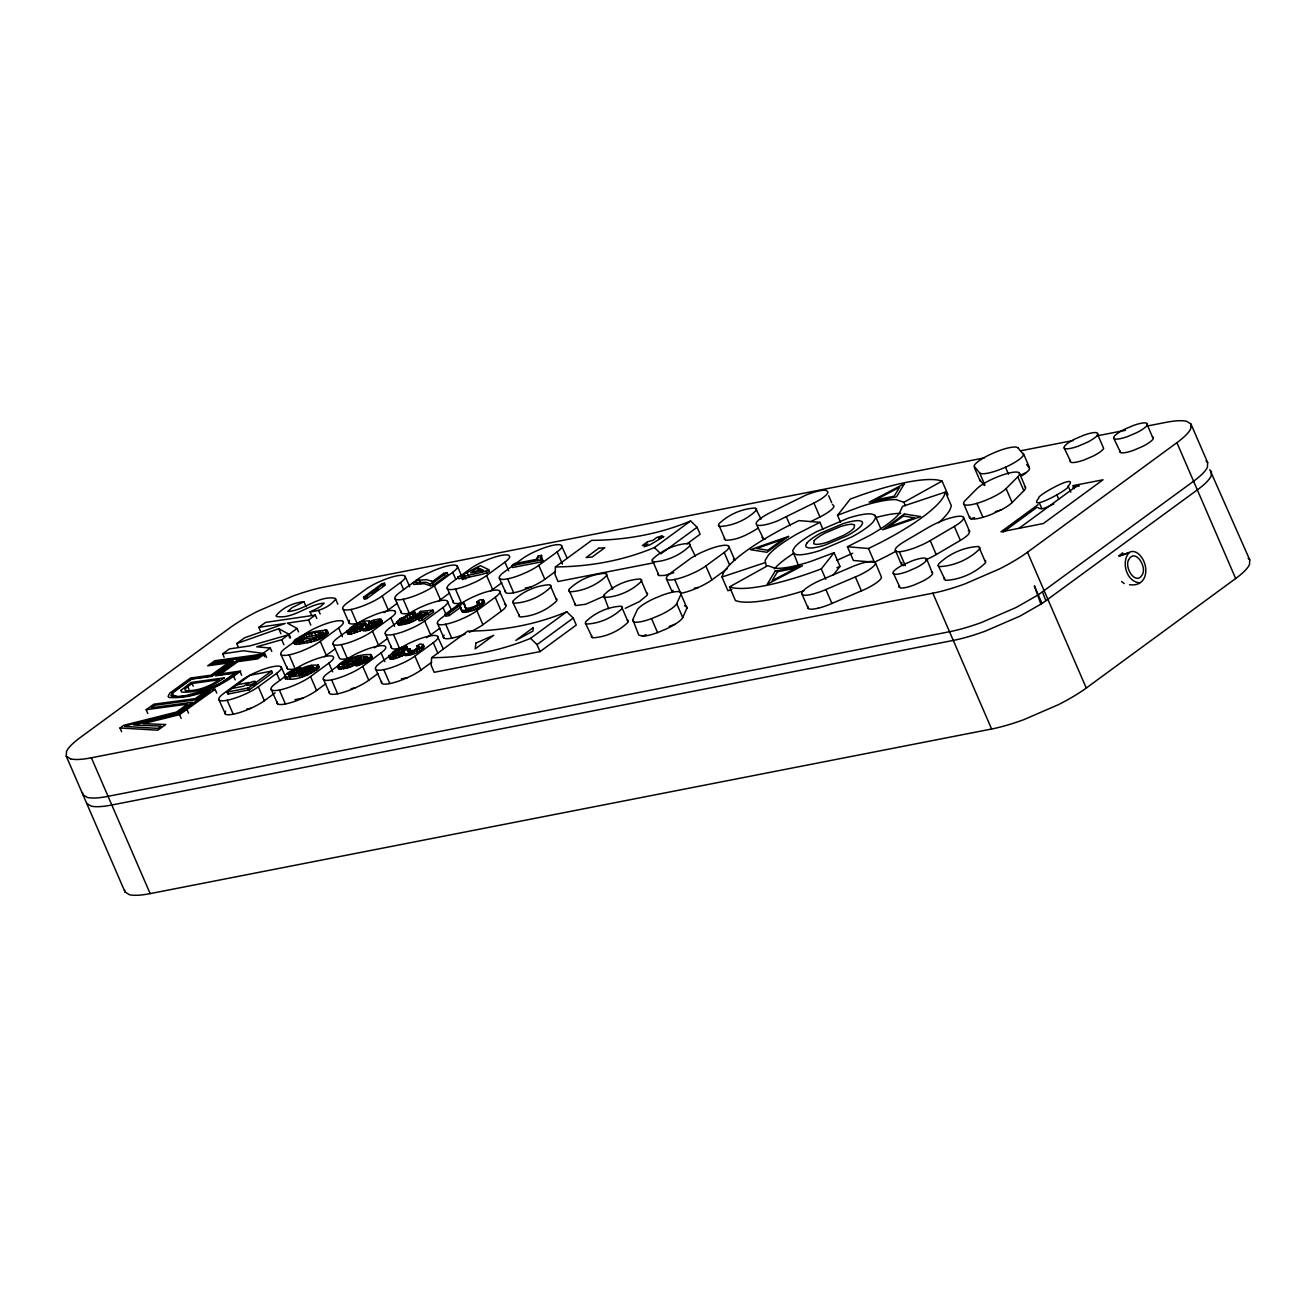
<?xml version="1.0" encoding="UTF-8"?>
<svg xmlns="http://www.w3.org/2000/svg" width="1316" height="1316" viewBox="0 0 1316 1316"><rect width="100%" height="100%" fill="white"/><g stroke="black" fill="none" stroke-linecap="round" stroke-linejoin="round"><path stroke-width="1.5" d="M388.714 656.684L395.688 656.322L404.127 652.555L404.933 654.414C379.732 667.722 389.799 647.719 406.759 646.37L407.565 648.229L405.262 650.17L397.087 653.328L393.616 656.207M389.52 658.543L389.997 657.145M369.368 621.103L368.743 622.929C371.869 618.767 387.513 617.171 379.617 624.475C375.767 626.91 365.19 633.424 363.232 629.426C332.915 643.672 353.313 618.833 369.368 621.103L370.388 623.636M347.572 633.67L347.26 630.43M300.541 667.557C296.133 669.992 279.337 677.345 295.722 674.763L295.277 673.628C302.647 662.655 335.728 661.422 307.763 674.779C285.062 685.291 274.057 675.009 300.541 667.557L301.348 669.416M980.058 480.044L984.352 485.538M381.41 619.589C378.728 624.179 364.894 631.548 362.426 627.567L353.593 631.433L346.766 631.812M686.936 543.919L700.112 534.247L697.102 527.272L690.62 520.971A460.765 320.89 53.8 0 1 591.69 540.35L555.434 566.9L555.007 574.549L558.033 581.524L653.888 562.771M540.843 557.688L541.55 555.368L538.162 556.043L536.846 559.267L514.54 563.626L511.776 565.666L512.582 567.525L541.205 561.916L542.998 560.616L540.843 557.688L542.998 560.616M541.55 555.368L542.093 560.271M298.354 642.06C297.12 634.657 320.791 629.344 324.213 634.328M766.34 566.16L765.09 560.55L768.363 555.138A73.828 16.483 -23.4 0 1 797.825 533.556L819.95 522.337L822.911 529.213M512.829 602.383L513.026 600.968C522.534 591.493 536.533 585.258 549.956 584.748L556.832 600.721C547.324 610.213 533.325 616.447 519.902 616.957L512.829 602.383L513.947 603.205C527.371 602.695 541.37 596.461 550.878 586.985L551.075 585.571M518.784 616.118L518.981 614.72M604.801 595.835L585.686 604.241L575.701 605.541L568.841 589.552C578.333 580.06 592.348 573.825 605.771 573.332L612.631 589.305M574.599 604.702L574.796 603.304M585.439 623.241L585.636 621.892C594.816 612.713 608.37 606.692 621.349 606.199L628.176 622.106C618.997 631.269 605.459 637.306 592.463 637.799L585.439 623.241L586.525 624.047C599.504 623.554 613.042 617.533 622.238 608.354L622.419 607.005M591.394 636.993L591.575 635.628M608.666 608.634L603.649 595.21C613.141 585.719 627.156 579.484 640.579 578.974L647.439 594.964L639.609 601.494L625.281 608.305M606.873 574.154L606.692 575.553C597.184 585.044 583.185 591.279 569.762 591.789L568.644 590.95M641.698 579.813L641.501 581.211C631.993 590.703 617.994 596.938 604.57 597.448L603.452 596.609M673.776 572.756L664.745 575.405L659.003 575.635L652.144 559.662C661.652 550.17 675.651 543.936 689.074 543.426L695.391 556.29M657.901 574.812L658.099 573.398M690.193 544.265L689.995 545.663C680.487 555.155 666.488 561.389 653.065 561.899L651.946 561.06M758.18 528.094C748.376 534.23 737.24 540.366 725.396 540.218L718.536 524.245C728.028 514.753 742.043 508.519 755.466 508.009L761.043 519.162M724.293 539.395L724.474 537.997M756.568 508.848L756.387 510.246C746.879 519.738 732.88 525.972 719.457 526.482L718.339 525.643M938.226 565.699L938.44 564.169C948.803 553.822 964.069 547.028 978.693 546.485L985.651 562.656C975.288 573.003 960.022 579.797 945.382 580.356L938.226 565.699L939.443 566.604C954.084 566.045 969.349 559.251 979.696 548.92L979.91 547.39M944.181 579.451L944.394 577.921M1038.011 507.565C1041.581 511.266 1049.543 505.443 1053.902 503.962M1064.134 447.884L1064.315 446.667A17.881 3.997 -23.4 0 1 1075.156 438.886L1083.89 435.168A18.835 4.211 -23.4 0 1 1096.935 432.75L1103.68 448.46A17.881 3.997 -23.4 0 1 1092.839 456.224L1084.104 459.958A18.835 4.211 -23.4 0 1 1071.076 462.377L1064.134 447.884L1065.121 448.624A18.835 4.211 -23.4 0 0 1078.149 446.206L1086.901 442.489A17.881 3.997 -23.4 0 0 1097.741 434.708L1097.906 433.49M1070.089 461.636L1070.27 460.403M1074.169 488.746L1073.165 487.496M1113.698 438.195L1113.862 436.961A17.881 3.997 -23.4 0 1 1124.703 429.197L1133.438 425.463A18.835 4.211 -23.4 0 1 1146.483 423.061L1153.244 438.771A17.881 3.997 -23.4 0 1 1142.403 446.535L1133.668 450.269A18.835 4.211 -23.4 0 1 1120.623 452.671L1113.698 438.195L1114.668 438.935A18.835 4.211 -23.4 0 0 1127.713 436.517L1136.448 432.783A17.881 3.997 -23.4 0 0 1147.289 425.019L1147.453 423.801M1119.653 451.947L1119.817 450.714M323.407 632.47L314.557 637.553L297.548 640.201M483.465 599.849C485.226 607.926 469.055 612.976 462.179 611.726L460.32 607.449L449.266 615.559L445.894 616.217L445.088 614.358L448.46 613.7L459.514 605.59L461.373 609.867C465.354 613.634 492.036 599.866 479.863 599.833L476.639 601.988L477.445 603.847L479.534 603.6L478.728 601.741L476.639 601.988M404.127 652.555C405.756 657.276 429.575 645.366 420.199 643.902L416.794 646.041L417.6 647.9L419.36 647.834L418.554 645.975L416.794 646.041M404.933 654.414C407.976 657.326 426.071 651.272 423.094 644.133M355.419 664.218L367.592 657.062L360.337 656.964L360.749 658.197C354.761 663.675 345.845 667.705 337.719 666.817L337.653 666.077C346.898 653.575 396.067 648.804 355.419 664.218L356.225 666.077L366.835 661.866L372.115 657.819L371.326 654.628M337.719 666.817L338.525 668.692C346.651 669.564 355.567 665.534 361.555 660.056L360.897 657.441M293.468 641.846C301.496 633.062 315.396 630.792 326.812 630.167C330.382 640.76 301.792 643.787 294.883 644.363L293.468 641.846L294.077 642.504C305.493 641.863 319.36 639.56 327.404 630.808M294.274 643.705L294.85 642.619M632.799 619.589L633.243 621.678A24.593 5.494 -23.4 0 0 651.535 618.635L660.188 615.033A23.441 5.231 -23.4 0 0 676.72 603.6L680.997 594.223L680.553 592.151A24.593 5.494 -23.4 0 0 662.261 595.194L653.624 598.78A23.441 5.231 -23.4 0 0 637.076 610.213L632.799 619.589L638.754 635.085L642.998 636.171A24.642 5.494 -23.4 0 0 657.572 632.585L666.225 628.982A23.589 5.264 -23.4 0 0 674.039 624.87L676.243 623.488A23.408 5.231 -23.4 0 0 682.741 617.566L687.265 607.334L684.452 605.541M365.799 625.988L366.226 626.942L371.967 625.38L377.264 621.53L368.743 623.817L365.799 625.988L366.605 627.847M731.811 589.453L727.913 590.752L721.958 577.017L723.29 573.299M847.438 546.749L869.563 535.53A73.828 16.483 -23.4 0 0 899.009 513.947L902.529 506.38L945.414 492.085L944.098 495.787A114.196 25.497 -23.4 0 1 879.894 542.866L868.494 548.509L847.438 546.749L853.393 560.501L874.449 562.245L885.832 556.602A114.196 25.497 -23.4 0 0 896.229 551.091M428.128 614.276L427.322 612.417L420.873 613.026L421.679 614.885C416.152 621.267 406.414 625.166 398.057 624.606L396.922 622.172L399.702 619.079L414.902 612.22L415.708 614.079L413.109 616.151L402.022 621.645L401.216 619.787L402.581 618.52L414.902 612.22M398.024 623.241L398.057 624.606M306.151 606.808L303.947 601.725L291.889 607.778L287.809 611.463C304.078 610.772 318.373 595.177 335.267 598.303L335.629 599.125C329.971 606.808 319.459 611.183 310.082 611.841L311.563 615.246M341.815 664.152C356.981 667.097 366.457 648.656 341.815 664.152L342.604 666.028M427.322 612.417L418.324 619.014L419.13 620.872L422.469 620.214L433.688 612.006L432.882 610.147L420.429 611.397C416.975 615.674 406.529 623.274 401.216 619.787M298.222 673.085C301.94 669.268 309.112 665.699 314.096 667.327C312.139 673.233 297.136 671.802 299.028 674.943M284.552 676.901C295.672 677.477 311.283 674.137 318.324 664.942M393.978 656.849C389.964 650.071 404.242 650.417 406.759 646.37M350.846 629.887C355.945 630.463 362.821 627.633 365.749 623.422C361.308 623.077 349.513 625.791 351.652 631.762M396.922 622.172L397.251 622.748C405.608 623.307 415.363 619.408 420.873 613.026M901.805 562.409L901.773 564.992A24.412 5.445 -23.4 0 0 903.779 565.6M408.157 650.351L408.963 652.21L410.839 650.696L410.033 648.837L407.582 651.601L413.931 650.236L419.014 647.011L418.554 645.975M338.525 668.692L338.442 664.991M298.403 641.649L307.121 636.96L322.979 633.901L322.19 632.042M286.016 677.082L285.358 678.76M840.496 522.156L837.519 515.28L850.3 499.06L861.388 495.013A120.644 26.929 -23.4 0 1 937.979 480.044L942.075 481.08L948.03 494.832M803.928 590.752A120.644 26.929 -23.4 0 1 739.559 601.675L735.463 600.639L729.525 586.887L733.604 587.939A120.644 26.929 -23.4 0 0 810.212 572.954L821.299 568.907L834.081 552.687L840.019 566.439L833.061 575.289M324.147 634.723L322.93 635.891L322.14 634.032M312.813 666.653L313.619 668.512L305.493 670.617L299.242 674.499L298.452 672.64M365.749 623.422C367.279 626.761 354.185 625.84 351.898 630.923L351.092 629.064M963.674 504.044L964.2 504.571A24.593 5.494 -23.4 0 0 976.933 503.354A24.428 5.461 -23.4 0 0 985.388 500.425L991.129 497.941A23.441 5.231 -23.4 0 0 1006.098 488.598L1017.794 476.787A23.589 5.264 -23.4 0 0 1019.604 473.842L1018.929 472.609A24.593 5.494 -23.4 0 0 1006.214 473.826A24.428 5.461 -23.4 0 0 997.758 476.754L992.001 479.238A23.441 5.231 -23.4 0 0 977.048 488.581L965.335 500.393A23.589 5.264 -23.4 0 0 963.526 503.337L969.711 517.994L971.126 518.882A24.642 5.494 -23.4 0 0 982.953 517.303A24.428 5.461 -23.4 0 0 991.425 514.375L1002.545 509.16A23.359 5.215 -23.4 0 0 1012.119 502.548L1023.832 490.736A23.589 5.264 -23.4 0 0 1025.641 487.792L1019.456 473.151M377.84 624.064L376.721 625.067L375.224 621.366M298.189 669.449L298.995 671.308L289.734 675.766L288.928 673.907M314.244 670.189L312.501 671.473M356.603 658.099L357.409 659.958L348.987 662.145L343.065 665.518L341.913 662.392M187.777 686.557L184.898 689.206L185.293 690.587C197.334 691.377 209.573 686.475 219.377 679.698L192.054 683.498L187.777 686.557L188.928 689.222M1068.214 486.196C1080.601 471.605 1036.597 495.359 1038.768 498.106C1026.381 512.697 1070.385 488.943 1068.214 486.196L1070.813 492.2M224.115 657.227L222.651 653.838L229.379 648.92L250.27 645.827L288.434 634.773L289.898 638.161M238.196 646.913L236.732 643.524L244.513 637.816L285.194 623.455L258.808 627.337L260.272 630.726M258.808 627.337L265.536 622.419L315.314 615.065L316.778 618.471M222.651 653.838L243.559 650.762L263.101 653.345L270.306 648.064L271.77 651.453M270.306 648.064L256.686 646.798L281.723 639.708L288.434 634.773M236.732 643.524L278.745 628.703L289.076 634.312L297.054 628.456L298.535 631.845M297.054 628.456L287.349 623.126L308.586 620L315.314 615.065M226.977 692.117L249.925 675.305L271.639 671.045L272.445 672.904L249.497 689.732L228.112 694.058L226.977 692.117L248.691 687.873L271.639 671.045M363.561 597.184L381.92 583.728L384.453 583.235L385.259 585.094L366.901 598.55L364.368 599.043L363.561 597.184L366.095 596.691L384.453 583.235M364.368 599.043L367.427 596.806M372.017 593.434L378.136 588.959M280.736 666.653A24.543 5.478 -23.4 0 0 259.614 670.782L253.856 673.282A23.491 5.248 -23.4 0 0 241.881 680.125L223.539 693.565A23.491 5.248 -23.4 0 0 218.769 699.01L219.427 700.244A24.543 5.478 -23.4 0 0 240.614 696.098L246.372 693.614A23.491 5.248 -23.4 0 0 258.347 686.771L276.689 673.315A23.491 5.248 -23.4 0 0 281.459 667.886L280.801 666.636M281.41 654.842A24.543 5.478 -23.4 0 0 302.548 650.713L308.289 648.212A23.491 5.248 -23.4 0 0 320.265 641.369L338.607 627.929A23.491 5.248 -23.4 0 0 343.394 622.484L342.719 621.251M343.344 609.44A24.543 5.478 -23.4 0 0 364.466 605.311L370.224 602.827A23.491 5.248 -23.4 0 0 382.199 595.984L400.541 582.527A23.491 5.248 -23.4 0 0 405.312 577.099L404.654 575.865A24.543 5.478 -23.4 0 0 383.466 579.994L377.708 582.495A23.491 5.248 -23.4 0 0 365.733 589.338L347.391 602.794A23.491 5.248 -23.4 0 0 342.621 608.222L349.316 623.406A24.543 5.478 -23.4 0 0 357.08 623.422A24.543 5.478 -23.4 0 0 359.465 622.879M284.914 676.638L275.735 683.366A23.491 5.248 -23.4 0 0 270.964 688.794L277.66 703.978M287.974 674.401L294.093 669.91A23.491 5.248 -23.4 0 1 306.069 663.067L311.81 660.583A24.543 5.478 -23.4 0 1 325.249 656.421A24.543 5.478 -23.4 0 1 332.997 656.437L333.672 657.671A23.491 5.248 -23.4 0 1 328.885 663.1L310.543 676.556A23.491 5.248 -23.4 0 1 298.567 683.399L292.81 685.883A24.543 5.478 -23.4 0 1 271.688 690.028L271.112 689.502M218.9 699.701L225.464 714.193A24.543 5.478 -23.4 0 0 246.651 710.048L252.409 707.564A23.491 5.248 -23.4 0 0 264.384 700.721L275.077 692.874M324.361 656.668A23.491 5.248 -23.4 0 0 326.302 655.319L335.481 648.591M384.075 612.647A23.491 5.248 -23.4 0 0 388.236 609.933L397.399 603.205M430.562 585.768L429.756 583.909L426.318 582.281L412.928 582.577L413.734 584.436L424.13 583.712L430.562 585.768L433.277 585.225L447.884 574.533L447.078 572.674L443.706 573.332L432.668 581.425L426.318 579.632L415.774 580.488M429.756 583.909L432.47 583.366L447.078 572.674M394.866 611.052A24.543 5.478 -23.4 0 0 373.744 615.181L367.986 617.681A23.491 5.248 -23.4 0 0 356.011 624.524L337.669 637.964A23.491 5.248 -23.4 0 0 332.882 643.409L333.557 644.643A24.543 5.478 -23.4 0 0 341.305 644.643A24.543 5.478 -23.4 0 0 354.744 640.497L360.485 638.013A23.491 5.248 -23.4 0 0 372.477 631.154L390.819 617.714A23.491 5.248 -23.4 0 0 395.59 612.269L394.932 611.035M395.54 599.241A24.543 5.478 -23.4 0 0 416.662 595.112L422.42 592.611A23.491 5.248 -23.4 0 0 434.395 585.768L452.737 572.312A23.491 5.248 -23.4 0 0 457.507 566.883L456.849 565.65M463.791 577.724L458.675 578.727L457.869 576.869C465.864 574.204 472.691 568.89 480.455 565.699L488.647 569.631L489.453 571.489C481.212 575.947 470.799 575.421 462.459 579.616L461.653 577.757L464.696 575.536L465.502 577.395M400.574 619.918L389.865 627.765A23.491 5.248 -23.4 0 0 385.094 633.193L391.79 648.377A24.543 5.478 -23.4 0 0 399.538 648.393A24.543 5.478 -23.4 0 0 401.923 647.867M403.634 617.665L408.207 614.309A23.491 5.248 -23.4 0 1 420.182 607.466L425.94 604.982A24.543 5.478 -23.4 0 1 447.062 600.836L451.421 610.081M457.902 577.889L451.783 582.363A23.491 5.248 -23.4 0 0 447.012 587.808L453.724 602.991A24.543 5.478 -23.4 0 0 463.857 602.465M460.962 575.635L470.141 568.907A23.491 5.248 -23.4 0 1 482.117 562.064L487.858 559.58A24.543 5.478 -23.4 0 1 501.297 555.434A24.543 5.478 -23.4 0 1 509.045 555.434L509.72 556.668A23.491 5.248 -23.4 0 1 504.949 562.113L486.591 575.553A23.491 5.248 -23.4 0 1 474.615 582.396L468.858 584.896A24.543 5.478 -23.4 0 1 455.435 589.042A24.543 5.478 -23.4 0 1 447.67 589.042L447.16 588.499M461.653 577.757C469.993 573.562 480.406 574.089 488.647 569.631M477.741 567.69L470.667 572.871L483.531 570.354L477.741 567.69L478.547 569.548L482.89 571.555M474.303 572.657L478.547 569.548M277.725 703.978A24.543 5.478 -23.4 0 0 298.847 699.832L304.605 697.348A23.491 5.248 -23.4 0 0 316.58 690.505L325.743 683.777M374.353 647.834A23.491 5.248 -23.4 0 0 378.514 645.103L387.677 638.392M438.491 601.067A23.491 5.248 -23.4 0 0 440.432 599.718L449.595 592.99M418.324 619.014L421.679 618.356L432.882 610.147M323.308 679.286L323.835 679.829A24.543 5.478 -23.4 0 0 345.006 675.684L350.763 673.183A23.491 5.248 -23.4 0 0 362.739 666.34L381.081 652.9A23.491 5.248 -23.4 0 0 385.868 647.456L385.193 646.222A24.543 5.478 -23.4 0 0 364.006 650.367L358.265 652.851A23.491 5.248 -23.4 0 0 346.289 659.694L327.931 673.15A23.491 5.248 -23.4 0 0 323.16 678.579L329.872 693.779A24.543 5.478 -23.4 0 0 351.043 689.633L356.8 687.133A23.491 5.248 -23.4 0 0 368.776 680.29L377.955 673.562M385.226 633.901L385.752 634.427A24.543 5.478 -23.4 0 0 406.94 630.282L412.698 627.798A23.491 5.248 -23.4 0 0 424.673 620.955L443.015 607.499A23.491 5.248 -23.4 0 0 447.785 602.07L447.654 601.363M445.088 614.358L459.991 603.435L464.071 603.781L465.913 609.045L464.548 604.521M390.836 655.088L380.143 662.935A23.491 5.248 -23.4 0 0 375.356 668.38L382.068 683.563A24.543 5.478 -23.4 0 0 403.255 679.418L408.996 676.934A23.491 5.248 -23.4 0 0 420.972 670.074L431.681 662.244M395.425 651.733L398.485 649.495A23.491 5.248 -23.4 0 1 410.46 642.652L416.218 640.152A24.543 5.478 -23.4 0 1 437.34 636.023L443.196 648.755M452.77 609.703L442.061 617.549A23.491 5.248 -23.4 0 0 437.29 622.978L443.985 638.161M455.83 607.466L460.419 604.093A23.491 5.248 -23.4 0 1 472.378 597.25L478.136 594.766A24.543 5.478 -23.4 0 1 499.257 590.637L506.035 605.804A23.491 5.248 -23.4 0 1 501.248 611.233L482.906 624.689A23.491 5.248 -23.4 0 1 470.931 631.532L469.253 632.289M426.549 637.635A23.491 5.248 -23.4 0 0 430.71 634.904L439.873 628.176M490.687 590.851A23.491 5.248 -23.4 0 0 492.628 589.502L501.807 582.774M511.776 565.666L540.399 560.057L542.192 558.757M375.504 669.071L376.031 669.614A24.543 5.478 -23.4 0 0 397.218 665.468L402.959 662.984A23.491 5.248 -23.4 0 0 414.935 656.125L433.277 642.685A23.491 5.248 -23.4 0 0 438.064 637.257L437.915 636.549M437.422 623.685L437.948 624.212A24.543 5.478 -23.4 0 0 459.136 620.083L464.893 617.582A23.491 5.248 -23.4 0 0 476.869 610.739L495.211 597.283A23.491 5.248 -23.4 0 0 499.981 591.855L499.85 591.147M567.048 557.968L561.241 545.219A24.543 5.478 -23.4 0 0 540.07 549.364L534.312 551.865A23.491 5.248 -23.4 0 0 522.337 558.708L503.995 572.147A23.491 5.248 -23.4 0 0 499.208 577.592L499.883 578.826A24.543 5.478 -23.4 0 0 521.07 574.681L526.811 572.197A23.491 5.248 -23.4 0 0 538.787 565.354L557.129 551.898L562.425 564.103M499.356 578.283L505.92 592.776A24.543 5.478 -23.4 0 0 513.668 592.792A24.543 5.478 -23.4 0 0 527.091 588.63L532.848 586.146A23.491 5.248 -23.4 0 0 544.824 579.303L555.533 571.457M431.599 657.704A460.765 320.89 53.8 0 0 530.545 638.342L566.768 611.759L573.25 618.059L576.26 625.034L540.021 651.601L434.181 672.312L431.155 665.337L431.599 657.687L467.822 631.121A460.765 320.89 53.8 0 0 566.785 611.775M555.451 566.916A460.765 320.89 53.8 0 0 654.397 547.555L690.62 520.971M540.021 651.601L537.01 644.626L573.25 618.059M697.102 527.272L660.862 553.839L654.381 547.538M728.258 545.827A24.543 5.478 -23.4 0 0 707.136 549.973L701.379 552.457A23.491 5.248 -23.4 0 0 689.403 559.3L671.061 572.756A23.491 5.248 -23.4 0 0 666.291 578.185L666.949 579.418A24.543 5.478 -23.4 0 0 688.136 575.289L693.894 572.789A23.491 5.248 -23.4 0 0 705.87 565.946L724.211 552.49A23.491 5.248 -23.4 0 0 728.982 547.061L728.324 545.827M674.697 579.435L680.734 593.384A24.543 5.478 -23.4 0 0 694.174 589.239L699.931 586.739A23.491 5.248 -23.4 0 0 711.907 579.895L727.189 568.693M1038.077 504.637L1000.95 531.845L1043.308 523.554L1103.022 479.781L1072.688 485.719M1003.187 532.092L1037.09 507.252M1018.979 528.325L1078.692 484.551M70.538 758.855A74.732 16.68 -23.4 0 0 91.38 757.786L932.847 593.187A74.732 16.68 -23.4 0 0 964.858 583.926L999.502 568.923A71.163 15.891 -23.4 0 0 1027.5 552.21L1176.899 442.686A71.163 15.891 -23.4 0 0 1190.717 428.753L1190.98 424.048L1186.67 421.334A74.732 16.68 -23.4 0 0 1165.844 422.387L1147.684 425.94M984.236 457.919L324.394 586.985A74.732 16.68 -23.4 0 0 292.366 596.263L257.722 611.266A71.163 15.891 -23.4 0 0 229.724 627.962L80.325 737.486A71.163 15.891 -23.4 0 0 66.507 751.42L66.244 756.124L125.02 891.952L129.33 894.666A74.732 16.68 -23.4 0 0 150.156 893.613L991.606 729.015A74.732 16.68 -23.4 0 0 1023.634 719.737L1058.278 704.734A71.163 15.891 -23.4 0 0 1086.276 688.038L1235.675 578.514A71.163 15.891 -23.4 0 0 1249.493 564.58L1249.756 559.876L1209.815 469.647M1129.539 584.699C1146.795 587.15 1149.345 568.479 1141.778 557.589C1139.492 554.25 1135.938 550.878 1131.563 551.503C1128.125 552.868 1111.938 559.711 1122.861 553.131L1121.561 553.46M121.631 731.745L120.003 727.995L123.753 725.313L176.426 712.071L187.514 704.159L146.175 709.702L147.787 713.453M146.175 709.702L153.89 704.192L195.245 698.648L206.744 690.439L215.117 689.304L216.745 693.055M192.284 678.069L172.412 692.479L170.916 695.424L171.886 696.394C183.319 697.957 195.821 694.634 206.069 689.666L217.782 685.241L237.62 671.999M193.436 677.855L173.679 692.167L172.264 694.947L178.071 696.526L186.921 695.391L209.524 688.646M203.322 691.015L221.252 682.84L236.469 672.213M120.003 727.995L157.821 730.183L165.767 724.524L143.247 723.635L179.552 714.67L215.117 689.304M86.675 803.336L90.985 806.066A74.732 16.68 -23.4 0 0 111.811 804.997L953.278 640.415A74.732 16.68 -23.4 0 0 985.289 631.137L1019.933 616.135L1042.009 603.518L1197.33 489.897A71.163 15.891 -23.4 0 0 1211.148 475.964L1211.411 471.26M376.639 621.234L377.429 623.093L367.74 626.844L366.934 624.985M403.848 618.8L402.12 619.852L401.314 617.977M393.928 653.986L395.639 652.966L394.833 651.107M895.275 550.483L895.735 551.042A24.412 5.445 -23.4 0 0 899.272 551.684A24.609 5.494 -23.4 0 0 916.528 547.176L922.302 544.709A23.622 5.28 -23.4 0 0 930.198 540.613L954.314 526.433A23.425 5.231 -23.4 0 0 963.641 518.159L963.115 516.875A24.412 5.445 -23.4 0 0 959.578 516.234A24.609 5.494 -23.4 0 0 942.305 520.725L936.548 523.192A23.622 5.28 -23.4 0 0 928.635 527.305L904.52 541.485A23.425 5.231 -23.4 0 0 895.193 549.743L901.312 564.432M925.461 559.942L928.339 558.658A23.622 5.28 -23.4 0 0 936.235 554.562L960.351 540.383A23.359 5.215 -23.4 0 0 968.708 533.983L969.596 531.384L963.575 517.435M729.525 586.887L767.738 565.666L775.453 568.315A67.971 15.167 -23.4 0 0 810.903 561.389L834.081 552.687M837.519 515.28L860.68 506.594A67.971 15.167 -23.4 0 1 896.147 499.652L903.862 502.301L942.075 481.08M290.803 673.595L294.11 671.917M354.761 663.642L353.478 664.284L352.672 662.425M757.638 525.249A24.593 5.494 -23.4 0 0 777.871 520.774L813.913 503.041A23.441 5.231 -23.4 0 0 827.961 492.085L826.415 490.49A24.593 5.494 -23.4 0 0 806.165 494.964L770.123 512.697A23.441 5.231 -23.4 0 0 756.075 523.653L763.658 539.198A24.642 5.494 -23.4 0 0 764.892 539.395M810.771 521.63L819.95 516.991A23.408 5.231 -23.4 0 0 830.84 510.197L832.156 508.996A23.589 5.264 -23.4 0 0 833.999 506.035L832.452 504.439M852.636 553.246L836.614 560.468M319.081 638.013L320.578 637.306M1017.926 447.835A24.527 5.478 -23.4 0 0 995.011 452.326L989.303 454.892A23.441 5.231 -23.4 0 0 974.005 466.094L979.663 472.938A24.527 5.478 -23.4 0 0 1002.595 468.447L1008.303 465.897A23.441 5.231 -23.4 0 0 1023.601 454.678L1017.959 447.835M361.406 629.443L359.975 630.101L359.169 628.242M403.124 654.43L400.393 655.615L399.587 653.756L393.171 654.99M1020.986 474.928L1026.381 472.493M801.757 594.042L802.217 594.602A24.56 5.478 -23.4 0 0 823.01 590.736L858.229 575.701A23.474 5.248 -23.4 0 0 875.485 563.33L874.926 562.047A24.56 5.478 -23.4 0 0 854.117 565.913L818.914 580.948A23.474 5.248 -23.4 0 0 801.658 593.319L808.254 608.551M818.075 608.222A24.511 5.478 -23.4 0 0 829.047 604.686L864.267 589.65A23.556 5.264 -23.4 0 0 874.416 584.172L876.407 582.807A23.474 5.248 -23.4 0 0 881.49 577.28L875.387 562.606M399.587 653.756L407.269 649.216L410.033 648.837M836.894 567.722L840.019 566.439M308.651 673.397L307.138 674.006L306.332 672.131M465.107 607.186L465.848 608.058C469.516 609.078 480.455 604.85 478.728 601.741M207.846 690.291L210.659 689.222M401.61 650.137L403.634 649.38M642.356 636.171L646.189 634.773M669.186 626.4L674.943 624.31M721.958 577.017L764.859 562.722M1118.913 555.994L1129.243 552.555C1120.722 561.471 1126.529 582.034 1139.524 582.741M357.097 631.203L355.748 631.598L354.942 629.739M970.764 518.734L974.547 517.649M995.34 511.628L1001.015 509.983M407.088 622.172L408.602 621.744M304.111 674.927L305.608 674.499M415.708 614.079L413.75 614.588L412.961 612.73M346.174 666.751L347.654 666.422M818.075 608.222L815.723 608.716A24.511 5.478 -23.4 0 1 808.32 608.535M1020.558 450.812L1073.034 440.547M1097.248 435.81L1125.493 430.283M457.869 576.869L464.696 575.536M525.216 588.071L531.17 586.903M1073.297 487.15L1079.317 485.982M694.272 588.268L698.253 587.495M236.946 684.813L248.839 682.478L243.855 686.13L231.961 688.465M246.75 709.094L250.731 708.321M294.965 699.668L302.927 698.105M351.142 688.679L355.123 687.89M401.364 678.859L407.318 677.691M108.06 796.328L949.51 631.729A74.732 16.68 -23.4 0 0 981.539 622.468L1016.182 607.466L1038.258 594.848L1193.579 481.228A71.163 15.891 -23.4 0 0 1207.397 467.295L1207.66 462.59L1190.98 424.048M367.279 656.503L368.085 658.362L361.703 659.3M409.473 653.624L410.526 653.476M237.028 672.41L217.189 675.174L237.258 660.862L257.097 658.115L261.275 655.138L215.561 661.471L211.382 664.448L231.797 661.619L211.662 675.98L191.297 678.776M235.268 673.068L215.429 675.832L236.929 660.5L256.752 657.737L259.499 655.779L215.89 661.833L213.159 663.79L233.557 660.961L211.991 676.342L191.626 679.138M262.937 654.052L214.853 660.714L207.698 665.814L228.112 662.984L210.955 675.207L190.59 678.02L169.748 693.121L168.086 696.411L169.155 697.48C195.031 699.191 220.66 686.639 240.713 671.045L220.874 673.808L237.966 661.619L257.804 658.872L264.944 653.772L266.572 657.523M303.947 601.725C293.698 602.531 282.381 607.597 276.031 615.773L276.524 616.513C293.6 619.293 307.944 604.274 324.18 603.172L320.545 606.561A24.971 5.577 -23.4 0 1 310.082 611.841M421.679 614.885L426.516 614.424M819.95 522.337L798.894 520.593L787.494 526.236A114.196 25.497 -23.4 0 0 723.257 573.315M317.584 666.291L319.13 666.801M368.908 622.764L370.174 622.962M423.291 645.761L424.147 646.386M1024.44 486.344L1025.493 487.101M70.554 758.855L66.244 756.124M881.029 529.131L875.074 515.379L871.768 514.013A43.428 9.689 -23.4 0 0 848.211 518.142L816.397 531.746A47.195 10.528 -23.4 0 0 794.963 546.864L792.66 550.614L798.368 565.304M793.17 553.279L796.476 554.628A43.428 9.689 -23.4 0 0 820.049 550.516L851.863 536.912A47.195 10.528 -23.4 0 0 873.281 521.794L875.601 518.027L875.074 515.379M763.658 539.198L762.112 537.602A23.589 5.264 -23.4 0 1 762.359 536.747M926.628 558.79L925.444 558.165A18.835 4.211 -23.4 0 0 911.889 560.945L903.204 564.761A17.881 3.997 -23.4 0 0 893.005 572.411L900.193 587.923A18.835 4.211 -23.4 0 0 913.732 585.143L922.434 581.327A17.881 3.997 -23.4 0 0 932.616 573.677L926.628 558.79L926.661 559.942A17.881 3.997 -23.4 0 1 916.479 567.574L907.793 571.391A18.835 4.211 -23.4 0 1 894.238 574.187L893.054 573.546M931.383 571.901L932.567 572.542M984.648 560.221L985.865 561.126M646.534 592.726L647.636 593.549M611.726 587.068L612.828 587.907M627.304 619.935L628.374 620.741M555.911 598.484L557.013 599.323M1152.438 436.813L1153.408 437.537M1121.643 581.524L1124.242 583.597M530.545 638.326L537.01 644.626M382.216 621.448L380.373 619.079M1206.065 460.962L1207.66 462.59M1248.16 558.247L1249.756 559.876M1026.661 464.515L1029.622 468.628A23.524 5.248 -23.4 0 1 1027.27 471.753L1025.773 473.003A23.441 5.231 -23.4 0 1 1021.89 475.701M505.887 605.097L505.36 604.57A24.543 5.478 -23.4 0 0 504.472 604.209M456.784 565.65A24.543 5.478 -23.4 0 0 435.662 569.795L429.921 572.279A23.491 5.248 -23.4 0 0 417.929 579.122L399.587 592.578A23.491 5.248 -23.4 0 0 394.816 598.007L395.474 599.241M394.964 598.714L401.512 613.19A24.543 5.478 -23.4 0 0 414.244 611.989M333.03 644.1L339.594 658.592A24.543 5.478 -23.4 0 0 349.727 658.066M305.098 637.668L303.963 634.838L285.473 648.179A23.491 5.248 -23.4 0 0 280.686 653.608L281.361 654.858M280.834 654.315L287.398 668.808M328.21 632.667L326.812 630.167M484.601 602.103L482.709 599.652M969.596 531.384L969.152 530.825A24.412 5.445 -23.4 0 0 968.313 530.43M465.354 606.38L463.281 603.353M1176.899 442.686L1235.675 578.514M1056.781 494.569L1058.738 499.077M1023.289 453.296L1029.326 467.246M1039.212 502.613L1041.811 508.618M1017.794 476.787L1023.832 490.736M1005.49 467.213L1008.5 474.188M1006.082 488.598L1012.119 502.548M1027.483 552.21L1086.259 688.038M1042.009 603.518L1034.376 585.85L1040.907 604.209M979.663 472.938L984.944 485.143M974.317 467.493L980.354 481.442M976.916 503.37L982.953 517.32M945.414 492.085L951.369 505.821L950.053 509.539A114.196 25.497 -23.4 0 1 938.653 522.748M954.314 526.433L960.351 540.383M930.198 540.613L936.235 554.562M903.862 502.301L905.342 505.739M932.847 593.187L991.606 729.015M899.272 551.684L905.309 565.633M868.494 548.509L874.449 562.245M828.685 495.721L831.696 502.696M855.367 576.984L861.404 590.933M813.913 503.041L819.95 516.991M821.299 568.907L825.757 579.221M825.922 589.552L831.959 603.501M786.392 516.941L790.159 525.66M728.85 546.354L734.887 560.303M724.211 552.49L729.492 564.696M705.87 565.946L711.89 579.895M680.997 594.223L687.034 608.173M666.422 578.892L672.312 592.134A23.491 5.248 -23.4 0 1 673.15 590.308M676.704 603.616L682.741 617.566M651.535 618.635L657.572 632.585M540.909 556.668L541.715 558.527M540.399 560.057L541.205 561.916M538.162 556.043L538.968 557.902M537.06 557.82L537.866 559.678M536.796 558.658L537.602 560.517M538.787 565.354L544.824 579.303M514.54 563.626L515.346 565.485M504.933 562.113L508.716 570.831M507.631 578.843L513.668 592.792M486.377 571.292L487.183 573.151M486.591 575.553L492.628 589.502M495.211 597.283L501.248 611.233M483.679 600.82L484.485 602.679M483.137 601.56L483.943 603.435M481.508 599.635L482.314 601.494M482.182 602.481L482.972 604.357M480.784 603.583L481.59 605.442M467.46 573.496L468.71 576.753M479.106 604.735L479.912 606.594M477.297 605.821L478.103 607.679M464.861 577.132L465.667 578.991M475.389 606.841L476.195 608.699M476.869 610.739L482.906 624.689M457.376 566.176L461.143 574.895M473.365 607.795L474.171 609.653M470.964 607.597L472.131 610.492M469.401 609.324L470.207 611.183M452.737 572.312L455.764 579.287M467.575 609.884L468.381 611.743M464.071 603.781L465.568 607.466M465.831 610.279L466.637 612.137M455.435 589.042L461.472 602.991M464.285 610.509L465.074 612.368M459.991 603.435L460.797 605.294M463.018 610.542L463.824 612.401M460.238 606.084L461.044 607.943M462.064 610.328L462.87 612.187M459.514 605.59L460.32 607.449M460.929 609.045L462.179 611.726M443.706 573.332L444.512 575.191M448.46 613.7L449.266 615.559M434.395 585.768L440.432 599.718M431.335 580.586L432.125 582.445M432.47 583.366L433.277 585.225M443.015 607.499L446.025 614.473M445.696 624.228L451.733 638.178M419.212 579.961L420.018 581.82M419.705 581.82L420.511 583.679M416.646 582.05L417.435 583.909M405.18 576.392L409.704 586.854M420.429 611.397L421.235 613.272M424.657 620.955L430.694 634.904M433.277 642.685L437.817 653.147M420.133 614.292L420.939 616.151M421.679 618.356L422.469 620.214M419.393 615.016L420.199 616.875M417.402 613.388L418.208 615.246M418.406 615.806L419.212 617.665M417.139 614.967L417.945 616.826M416.827 616.875L417.633 618.734M400.541 582.527L403.551 589.502M415.034 617.928L415.84 619.787M412.303 614.292L413.109 616.151M413.043 618.948L413.849 620.807M412.303 618.092L413.109 619.951M423.226 645.054L424.032 646.913M403.222 599.257L409.26 613.207M408.947 614.111L410.23 617.007M422.765 645.712L423.571 647.571M410.839 619.968L411.645 621.826M421.959 646.501L422.765 648.36M409.309 619.375L410.115 621.234M420.807 647.423L421.597 649.281M406.776 616.184L407.582 618.043M408.569 620.889L409.358 622.748M418.784 648.772L419.574 650.63M404.456 617.336L405.262 619.194M406.348 621.662L407.154 623.521M404.785 620.659L405.591 622.517M416.07 649.183L417.205 651.963M402.581 618.52L403.387 620.379M404.226 622.271L405.032 624.146M401.742 619.211L402.548 621.07M401.528 620.872L402.334 622.731M401.002 620.264L401.906 622.484M402.153 622.748L402.959 624.606M399.702 619.079L400.508 620.955M413.849 651.354L414.655 653.213M414.935 656.141L420.972 670.091M400.393 623.027L401.199 624.886M411.727 651.075L412.533 652.933M381.92 583.728L382.726 585.587M398.995 623.126L399.801 624.985M411.283 652.391L412.089 654.249M409.556 649.166L410.345 651.025M397.218 621.382L398.748 624.903M408.881 653.197L409.687 655.055M404.818 646.88L405.624 648.739M382.199 595.984L388.236 609.933M404.456 648.311L405.262 650.17M406.792 653.707L407.598 655.565M390.819 617.714L394.586 626.432M405.229 653.904L406.019 655.763M403.815 653.345L405.015 655.648M400.804 648.278L402.054 651.14M393.5 634.444L399.538 648.393M401.446 654.036L402.252 655.894M398.732 649.15L399.521 651.009M398.551 650.334L399.357 652.21M398.6 655.319L399.39 657.178M396.281 651.469L397.087 653.328M381.064 619.244L382.183 621.958M380.933 620.79L381.739 622.649M395.738 654.891L396.544 656.75M394.438 652.637L395.244 654.513M395.688 656.322L396.494 658.181M379.321 619.096L380.127 620.955M380.077 621.629L380.883 623.488M393.122 652.127L395.425 656.914M393.764 655.088L394.57 656.947M393.073 653.888L393.862 655.746M377.939 619.31L378.745 621.168M378.827 622.616L379.617 624.475M392.81 654.348L393.649 656.585M392.892 657.029L393.698 658.888M377.264 621.53L378.054 623.389M366.095 596.691L366.901 598.55M377.281 623.669L378.087 625.544M391.23 657.276L392.036 659.135M389.191 655.286L390.786 659.168M375.619 624.672L376.425 626.548M373.579 620.609L374.386 622.468M388.714 656.059L389.947 658.971M373.135 621.909L373.941 623.768M373.826 625.626L374.616 627.485M371.211 621.645L372.017 623.504M370.898 622.764L371.704 624.623M371.902 626.531L372.708 628.39M372.461 631.154L378.498 645.103M368.743 623.817L369.549 625.676M369.961 627.337L370.767 629.196M381.081 652.9L384.864 661.619M368.151 627.995L368.941 629.854M365.453 623.192L366.588 625.643M365.535 624.245L366.341 626.12M364.877 623.077L365.684 624.935M364.976 624.82L365.782 626.679M366.424 628.505L367.23 630.364M364.055 623.11L364.861 624.968M383.779 669.63L389.816 683.58M362.953 623.29L363.759 625.149M364.812 628.884L365.618 630.742M361.341 623.669L362.147 625.544M363.167 629.097L363.973 630.956M361.9 626.91L362.706 628.768M361.916 628.456L362.986 630.808M359.498 624.261L360.304 626.12M351.027 609.472L357.064 623.422M371.309 655.96L372.115 657.819M357.557 625.018L358.363 626.877M359.482 629.13L360.288 630.989M370.224 654.266L371.03 656.125M370.405 656.947L371.211 658.806M355.665 625.906L356.455 627.765M368.924 658.148L369.73 660.007M356.504 630.413L357.31 632.289M353.938 626.86L354.744 628.719M367.213 657.72L368.019 659.579L367.016 660.451L365.124 661.635L364.318 659.76M353.297 626.021L354.103 627.88M367.526 659.102L368.332 660.961M366.144 656.24L366.95 658.099M353.659 630.035L354.465 631.894M352.507 627.814L353.313 629.673M366.029 660.007L366.835 661.866M353.593 631.433L354.399 633.292M351.405 627.156L352.211 629.015M363.907 656.371L364.713 658.23M351.652 628.489L352.458 630.348M350.829 629.525L351.635 631.384M364.4 660.879L365.206 662.738M349.661 628.357L350.467 630.216M350.862 632.108L351.668 633.967M335.629 599.125L337.834 604.225M362.673 661.718L363.479 663.577M360.337 656.964L361.555 660.056M349.234 632.354L350.04 634.213M359.959 659.135L360.765 660.994M348.016 632.387L348.822 634.246M358.149 655.977L358.955 657.836M360.88 662.474L361.686 664.333M362.739 666.34L368.776 680.29M360.123 661.586L360.929 663.445M346.782 631.219L347.983 634.065M358.643 660.221L359.449 662.096M357.59 658.428L358.396 660.287M357.245 658.181L358.446 660.648M359.071 663.149L359.877 665.008M357.903 662.261L358.709 664.119M355.665 658.148L356.471 660.007M357.146 661.241L357.952 663.1M357.245 663.725L358.051 665.583M354.432 658.345L355.238 660.204M355.09 661.109L356.241 664.087M352.507 658.806L353.313 660.665M338.607 627.929L342.39 636.648M353.511 663.215L354.317 665.074M350.369 659.464L351.175 661.323M348.937 658.888L349.727 660.747M351.356 664.185L352.162 666.044M341.305 644.659L347.342 658.609M348.181 660.287L348.987 662.145M349.118 665.09L349.924 666.949M346.355 660.023L347.161 661.882M348.312 664.136L349.118 665.995M346.141 661.208L346.947 663.067M346.947 665.83L347.753 667.689M344.381 662.145L345.187 664.004M344.825 666.455L345.631 668.314M342.983 663.05L343.789 664.909M318.719 610.657L320.183 614.046M342.752 666.916L343.558 668.775M327.273 631.302L328.079 633.16M326.829 631.91L327.635 633.769M325.101 629.953L325.907 631.812M326.072 632.634L326.878 634.493M340.383 667.261L341.189 669.12M325.003 633.49L325.809 635.348M338.673 667.228L339.479 669.087M323.144 632.19L323.933 634.049M337.653 666.077L338.459 667.936M323.062 634.773L323.868 636.631M320.495 632.124L321.301 633.999M321.055 634.74L321.861 636.599M320.89 635.99L321.696 637.849M318.077 632.453L318.883 634.312M318.275 636.154L319.311 639M320.265 641.369L326.302 655.319M328.885 663.1L332.668 671.818M314.935 633.029L315.741 634.888M308.586 620L310.79 625.084M315.972 638.178L316.778 640.037M314.557 637.553L315.363 639.411M311.645 633.72L312.451 635.579M331.583 679.829L337.62 693.779M310.313 632.7L311.119 634.559M313.241 639.132L314.047 640.991M308.767 634.411L309.573 636.27M310.329 640.037L311.135 641.895M309.227 638.951L310.033 640.81M306.315 635.102L307.121 636.96M318.406 665.501L319.212 667.36M317.781 664.58L318.587 666.439M307.006 640.876L307.812 642.751M318.028 666.225L318.834 668.084M317.205 667.113L317.995 668.972M302.581 636.516L303.387 638.375M315.906 668.15L316.712 670.009M302.795 640.201L303.601 642.06M301.101 637.207L301.907 639.066M303.075 641.715L303.881 643.573M299.818 637.915L300.624 639.773M311.25 665.304L312.056 667.163M313.422 669.762L314.228 671.621M300.41 640.53L301.216 642.405M311.76 666.719L312.566 668.577M298.765 638.622L299.571 640.481M310.411 666.932L311.218 668.791M297.992 639.263L298.798 641.122M297.597 639.79L299.555 644.314M310.576 670.255L311.382 672.114M309.03 667.245L309.836 669.104M310.379 671.39L311.185 673.249M295.886 639.181L296.692 641.04M307.615 667.656L308.421 669.515M294.8 640.02L295.606 641.879M295.787 642.702L296.594 644.56M310.543 676.556L316.58 690.505M306.167 668.166L306.973 670.025M293.6 641.369L294.883 644.363M306.957 672.92L307.763 674.779M304.687 668.758L305.493 670.617M289.076 634.312L290.54 637.701M303.256 669.4L304.045 671.259M301.956 670.074L302.762 671.933M303.338 674.253L304.144 676.111M300.574 669.531L301.38 671.39M300.788 670.749L301.594 672.608M301.792 673.414L302.598 675.273M298.699 668.051L299.505 669.91M301.397 674.861L302.203 676.72M299.768 671.44L300.574 673.298M298.864 670.535L299.67 672.394M298.962 672.098L299.768 673.957M299.242 675.437L300.048 677.296M278.745 628.703L280.95 633.786M297.35 671.555L299.11 675.289M289.109 654.858L295.146 668.808M295.656 670.206L296.462 672.065M281.723 639.708L283.911 644.791M296.001 672.69L296.807 674.549M293.452 671.078L294.258 672.937M291.593 670.88L292.399 672.739M291.576 672.032L292.366 673.891M289.948 673.068L290.754 674.927M288.451 674.565L289.257 676.424M289.701 677.296L290.507 679.155M286.608 677.526L287.414 679.385M281.328 667.179L285.095 675.898M284.47 676.44L285.736 679.089M276.689 673.315L279.699 680.29M279.37 690.045L285.408 703.994M263.101 653.345L264.565 656.733M258.347 686.771L264.384 700.721M248.691 687.873L249.497 689.732M247.819 688.186L248.625 690.045M240.022 671.538L241.651 675.289M233.574 676.144L235.202 679.895M227.306 692.2L228.112 694.058M227.174 700.26L233.212 714.21M192.054 683.498L193.205 686.179M186.905 709.439L188.533 713.19M179.552 714.67L181.18 718.421M91.38 757.786L150.156 893.613M1042.486 591.92L1045.875 600.853M969.711 517.994L969.563 517.287A23.589 5.264 -23.4 0 1 969.793 516.448M561.768 545.762L561.916 546.453A23.491 5.248 -23.4 0 1 557.145 551.898M505.393 592.233L505.245 591.542A23.491 5.248 -23.4 0 1 505.476 590.687M453.197 602.448L453.049 601.757A23.491 5.248 -23.4 0 1 453.28 600.902M443.459 637.635L443.311 636.928A23.491 5.248 -23.4 0 1 444.15 635.102M401.002 612.664L400.854 611.956A23.491 5.248 -23.4 0 1 401.084 611.117M391.263 647.85L391.115 647.143A23.491 5.248 -23.4 0 1 391.346 646.288M381.541 683.02L381.393 682.33A23.491 5.248 -23.4 0 1 381.624 681.474M348.789 622.879L348.641 622.172A23.491 5.248 -23.4 0 1 349.48 620.33M329.345 693.236L329.197 692.545A23.491 5.248 -23.4 0 1 329.428 691.69M286.872 668.265L286.724 667.574A23.491 5.248 -23.4 0 1 286.954 666.719M277.15 703.451L277.002 702.744A23.491 5.248 -23.4 0 1 277.232 701.905M224.937 713.65L224.789 712.959A23.491 5.248 -23.4 0 1 225.645 711.117M124.576 889.83L125.02 891.952M82.48 792.545L82.924 794.667L87.234 797.397A74.732 16.68 -23.4 0 0 108.06 796.328M807.794 607.992L807.711 607.268A23.474 5.248 -23.4 0 1 808.008 606.38M898.96 586.146L899.009 587.298M875.633 517.632A67.971 15.167 -23.4 0 1 900.769 513.355M774.318 568.89A73.828 16.483 -23.4 0 1 794.091 553.082M465.173 634.032A24.543 5.478 -23.4 0 1 444.051 638.161M733.473 559.415A24.543 5.478 -23.4 0 1 734.361 559.777M256.192 683.678A4.557 1.02 -23.4 0 1 255.88 684.09M254.498 685.11A4.557 1.02 -23.4 0 1 253.511 685.652M342.67 621.267A24.543 5.478 -23.4 0 0 321.548 625.396L315.791 627.88A23.491 5.248 -23.4 0 0 303.815 634.723M297.531 668.281A24.543 5.478 -23.4 0 1 287.447 668.791M246.849 684.929L247.112 685.406A4.787 1.069 -23.4 0 0 250.484 684.748L252.705 683.794A4.557 1.02 -23.4 0 0 255.386 681.82L255.123 681.343A4.787 1.069 -23.4 0 0 251.734 682.017L249.53 682.971A4.557 1.02 -23.4 0 0 246.849 684.929M533.243 627.65L532.98 631.088L515.856 640.399L533.243 627.65M475.931 643.047L475.175 648.887L493.73 635.283L475.931 643.047M1128.519 560.024C1124.242 568.051 1136.267 586.558 1142.551 574.204C1146.845 566.193 1134.82 547.686 1128.519 560.024M181.049 690.324L181.559 692.084C196.775 693.038 212.205 686.623 224.444 677.806L191.083 682.461L181.049 690.324M806.988 542.949L805.639 545.4L806.231 547.111L808.731 547.933A31.716 7.09 -23.4 0 0 825.346 544.956L847.093 535.744A30.038 6.712 -23.4 0 0 861.256 525.709L862.605 523.242L862.013 521.547L859.529 520.708A31.716 7.09 -23.4 0 0 842.914 523.702L821.151 532.914A30.038 6.712 -23.4 0 0 806.988 542.949M814.226 540.646L813.666 543.705L815.492 544.314A23.277 5.198 -23.4 0 0 827.682 542.126L843.638 535.365A22.027 4.919 -23.4 0 0 854.035 527.996L854.594 524.952L852.752 524.344A23.277 5.198 -23.4 0 0 840.562 526.532L824.606 533.293A22.027 4.919 -23.4 0 0 814.226 540.646M775.124 571.128L767.244 584.255L802.464 565.781L775.124 571.128M777.493 571.72L772.13 580.669L796.131 568.084L777.493 571.72M899.502 487.298L894.14 496.247L875.502 499.883L899.502 487.298M904.388 483.712L896.509 496.839L869.169 502.186L904.388 483.712M598.78 548.229L586.097 557.523L592.151 557.03L604.834 547.719L598.78 548.229M647.406 541.847L642.34 545.564L647.916 543.985L644.1 546.782L649.611 545.005L663.906 536.566L658.477 538.507L662.293 535.711L656.783 537.471L652.983 540.267L647.406 541.847M782.592 539.445L767.853 550.253L756.651 548.476L782.592 539.445M788.547 536.435L766.915 552.276L750.482 549.693L788.547 536.435M904.339 513.98L882.707 529.822L920.772 516.579L904.339 513.98M903.401 516.004L888.662 526.811L914.587 517.78L903.401 516.004M125.497 725.856L124.675 726.448L157.854 728.373L161.062 726.087L133.656 725.017L177.857 714.111L209.935 691.229L206.941 691.624L208.257 691.147L196.216 699.734L154.86 705.277L151.356 707.778L192.712 702.234L178.154 712.614L125.497 725.856"/></g></svg>
